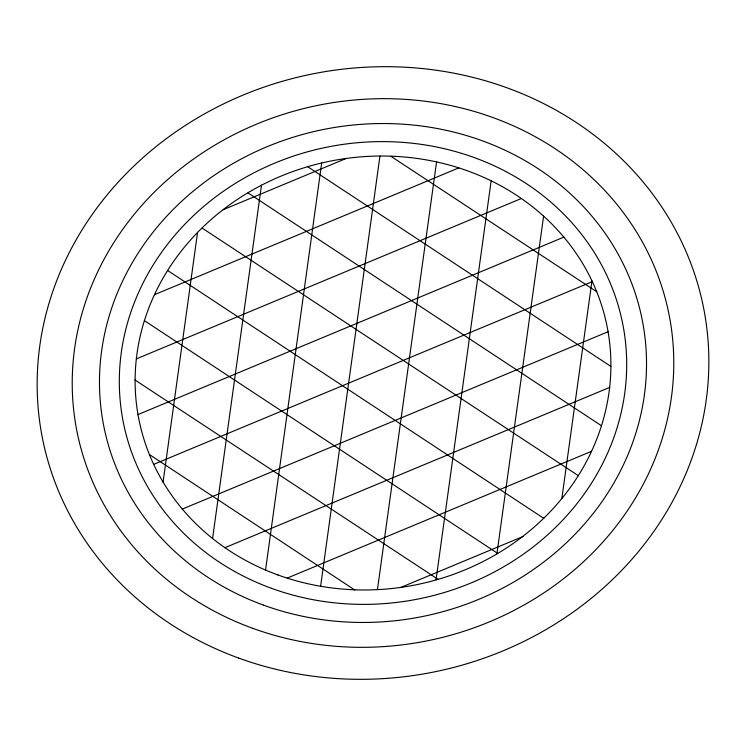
<?xml version="1.0" encoding="UTF-8"?>
<svg xmlns="http://www.w3.org/2000/svg" width="746" height="746" viewBox="0 0 746 746"><rect width="100%" height="100%" fill="white"/><g stroke="black" fill="none" stroke-linecap="round" stroke-linejoin="round"><path stroke-width="1.12" d="M163.057 482.205L197.569 232.332M212.591 538.435L261.492 185.176M265.576 569.953L321.694 162.861M320.631 586.216L379.938 156.045M377.457 589.499L436.578 161.854M436.046 579.782L491.166 180.756M496.92 553.812L543.592 216.181M561.841 498.589L591.96 280.86M223.166 209.719L345.957 158.562M154.431 294.707L458.855 167.878M136.359 358.891L521.323 198.511M137.879 414.608L563.957 237.097M153.676 464.376L592.324 281.624M182.155 509.164L608.242 331.653M224.798 547.741L609.762 387.37M287.145 578.122L591.569 451.293M400.164 587.689L522.955 536.533M390.997 156.343L596.716 291.742M202.035 228.015L578.448 475.743M134.979 379.984L438.284 579.465M307.837 166.796L610.862 366.389M248.054 192.925L601.453 425.742M167.673 270.509L543.797 518.358M144.388 320.631L497.778 553.457M149.405 454.519L354.844 590.039M238.692 658.084A336.94 305.123 -10.9 0 0 706.742 327.503A336.94 305.123 -10.9 0 0 173.566 133.413A336.94 305.123 -10.9 0 0 238.692 658.084M277.866 574.933A238.673 216.135 -10.9 0 0 609.407 340.773A238.673 216.135 -10.9 0 0 231.726 203.294A238.673 216.135 -10.9 0 0 277.866 574.933M271.544 588.342A254.517 230.486 -10.9 0 0 625.101 338.637A254.517 230.486 -10.9 0 0 222.345 192.02A254.517 230.486 -10.9 0 0 271.544 588.342M263.618 605.174A274.407 248.493 -10.9 0 0 644.805 335.952A274.407 248.493 -10.9 0 0 210.577 177.874A274.407 248.493 -10.9 0 0 263.618 605.174M252.717 628.309A301.757 273.26 -10.9 0 0 671.894 332.259A301.757 273.26 -10.9 0 0 194.389 158.432A301.757 273.26 -10.9 0 0 252.717 628.309"/></g></svg>
